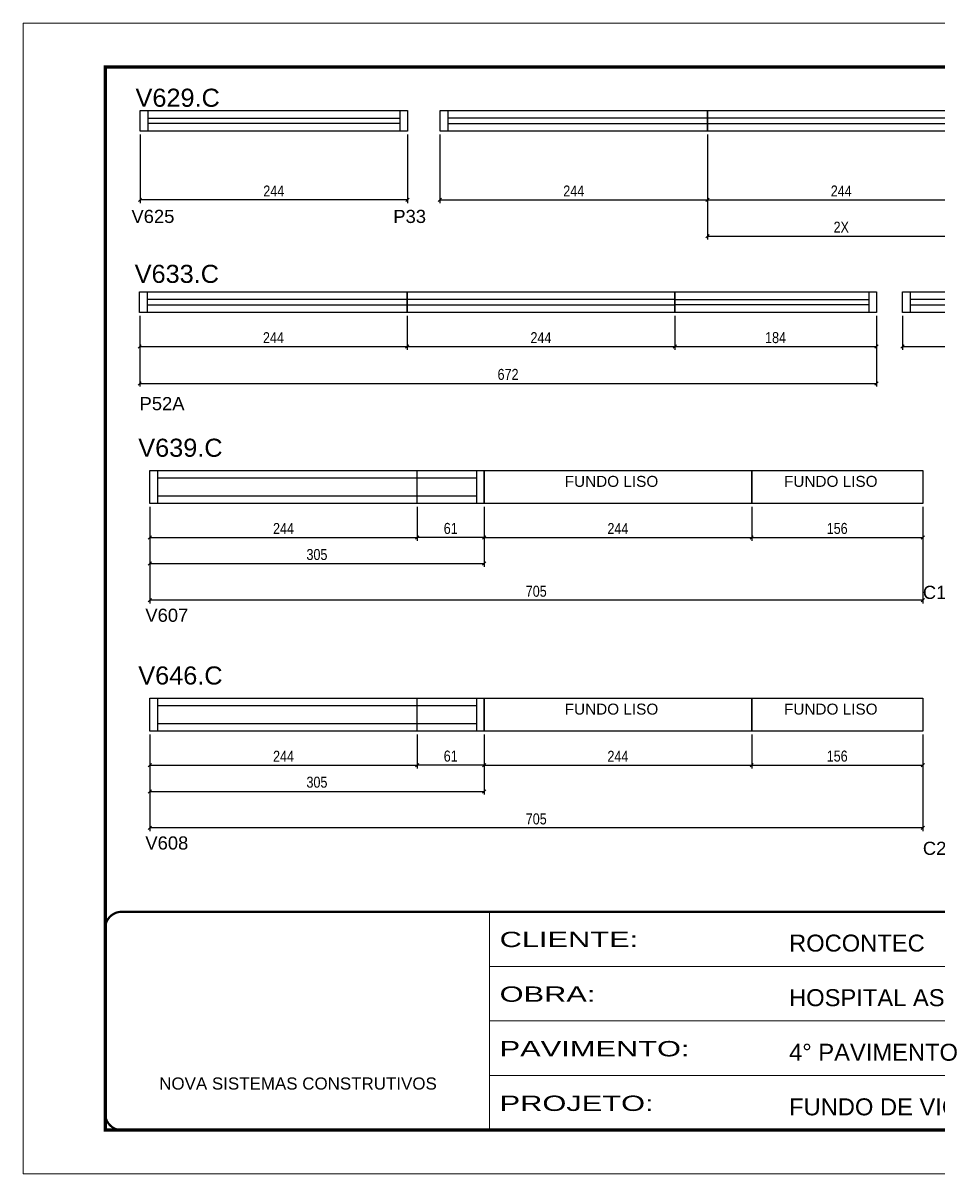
# Model space of a CAD drawing. Extents: x 3111 to 9365, y 861 to 5356.
# Drawn here: x 6295 to 7130, y 2009 to 3059 of the extents above; entities that cross this region are included whole.
import ezdxf

# ---------------------------------------------------------------- set-up
doc = ezdxf.new("R2010")
doc.units = 0
doc.linetypes.add('CONTINUO', pattern=[0])
doc.linetypes.add('DASHED', pattern=[0.75, 0.5, -0.25])
for name, color, linetype in [('5', 5, 'Continuous'), ('COTA', 241, 'Continuous'), ('NOMENCLATURA', 7, 'Continuous'), ('Painéis', 200, 'Continuous'), ('SARR_2.2x7', 40, 'Continuous')]:
    doc.layers.add(name, color=color, linetype=linetype)
doc.layers.add('Folhas', color=255, linetype='Continuous', lineweight=9)
doc.layers.add('SARRAFO DE PRESSAO', color=251, linetype='DASHED', lineweight=9)
doc.styles.add('ARIAL', font='arial.ttf')
doc.styles.add('COTA TECNICA-50', font='techl___.ttf', dxfattribs={"height": 10})
doc.styles.get("Standard").update_dxf_attribs({"font": 'arial.ttf'})
doc.styles.add('Tecnologia', font='')
doc.styles.get('Tecnologia').set_extended_font_data('Forgotten Futurist')
doc.dimstyles.new('COTA PAINEL-50', dxfattribs={"dimtxt": 10, "dimasz": 3, "dimexe": 3, "dimexo": 3, "dimgap": 3, "dimtad": 1, "dimdec": 1, "dimzin": 12, "dimdsep": 46, "dimtxsty": 'COTA TECNICA-50', "dimblk1": 'OBLIQUE', "dimblk2": 'OBLIQUE', "dimsah": 1, "dimcen": 0.9, "dimclrd": 4, "dimclre": 4, "dimclrt": 240, "dimadec": 1, "dimazin": 3, "dimtfac": 1, "dimtdec": 1, "dimtmove": 0, "dimatfit": 3, "dimfxl": 1, "dimtolj": 1, "dimtzin": 12, "dimarcsym": 0})

# ---------------------------------------------------------------- blocks, each defined once
blk = doc.blocks.new('9999999999')
at = {"color": 30, "linetype": 'CONTINUO'}
for p, q in [((98564.6, 34230.2), (98564.6, 34429.4)), ((98564.6, 34379.6), (99584, 34379.6)), ((98564.6, 34329.8), (99488, 34329.8)), ((98564.6, 34280), (99488, 34280))]:
    blk.add_line(p, q, dxfattribs=at)
at = {"color": 30, "linetype": 'CONTINUO', "const_width": 2}
blk.add_lwpolyline([(99584, 34230.2), (99584, 34414.4, 0.414214), (99569, 34429.4), (98229, 34429.4, 0.414214), (98214, 34414.4), (98214, 34245.2, 0.414214), (98229, 34230.2), (99584, 34230.2)], format="xyb", dxfattribs=at)
at = {"layer": 'Folhas'}
blk.add_lwpolyline([(98139, 34190.2), (99624, 34190.2), (99624, 35240.2), (98139, 35240.2)], close=True, dxfattribs=at)
at = {"layer": 'Folhas', "color": 30, "const_width": 3}
blk.add_lwpolyline([(98214, 34230.2), (99584, 34230.2), (99584, 35200.2), (98214, 35200.2)], close=True, dxfattribs=at)
at = {"color": 7, "linetype": 'Continuous', "ltscale": 5, "style": 'ARIAL'}
for s, height, p in [('ROCONTEC', 15.48, (98837.7, 34393.1)), ('HOSPITAL ASSUNÇÃO', 15.483, (98837.7, 34343.3)), ('4° PAVIMENTO', 15.483, (98837.7, 34293.5)), ('NOVA SISTEMAS CONSTRUTIVOS', 11.059, (98263.2, 34267.2)), ('FUNDO DE VIGA', 15.483, (98837.7, 34243.7))]:
    blk.add_text(s, height=height, dxfattribs=at).set_placement(p)
at = {"layer": 'Folhas', "color": 7, "style": 'Tecnologia', "width": 1.5}
for s, p in [('CLIENTE:', (98573.7, 34397.2)), ('OBRA:', (98573.7, 34347.3)), ('PAVIMENTO:', (98573.7, 34297.5)), ('PROJETO:', (98573.7, 34247.7))]:
    blk.add_text(s, height=14, dxfattribs=at).set_placement(p)
blk = doc.blocks.new('_Oblique')
at = {"color": 0, "linetype": 'ByBlock', "lineweight": -2}
blk.add_line((-0.5, -0.5), (0.5, 0.5), dxfattribs=at)
blk = doc.blocks.new('*D314')
at = {"layer": 'COTA', "color": 4, "linetype": 'ByBlock', "lineweight": -2, "transparency": 16777216}
for p, q in [((6401.2, 2957.6), (6401.2, 2895)), ((6645.2, 2957.6), (6645.2, 2895)), ((6645.2, 2898), (6401.2, 2898))]:
    blk.add_line(p, q, dxfattribs=at)
at = {"layer": 'Defpoints', "color": 0, "linetype": 'ByBlock', "transparency": 16777216}
for p in [(6401.2, 2960.6), (6645.2, 2960.6), (6401.2, 2898)]:
    blk.add_point(p, dxfattribs=at)
at = {"layer": 'COTA', "color": 4, "linetype": 'ByBlock', "lineweight": -2, "transparency": 16777216, "xscale": 3, "yscale": 3, "zscale": 3}
for p, rotation in [((6401.2, 2898), 180.0000000074936), ((6645.2, 2898), 7.493605735930942e-09)]:
    blk.add_blockref('_Oblique', p, dxfattribs=dict(at, rotation=rotation))
at = {"layer": 'COTA', "color": 240, "linetype": 'ByBlock', "transparency": 16777216, "insert": (6523.2, 2906.1), "char_height": 10, "attachment_point": 5, "rotation": 0, "style": 'COTA TECNICA-50'}
blk.add_mtext('\\A1;244', dxfattribs=at)
blk = doc.blocks.new('*D315')
at = {"layer": 'COTA', "color": 4, "linetype": 'ByBlock', "lineweight": -2, "transparency": 16777216}
for p, q in [((6674.8, 2957.6), (6674.8, 2895)), ((6918.8, 2957.6), (6918.8, 2895)), ((6674.8, 2898), (6918.8, 2898))]:
    blk.add_line(p, q, dxfattribs=at)
at = {"layer": 'Defpoints', "color": 0, "linetype": 'ByBlock', "transparency": 16777216}
for p in [(6674.8, 2960.6), (6918.8, 2960.6), (6918.8, 2898)]:
    blk.add_point(p, dxfattribs=at)
at = {"layer": 'COTA', "color": 4, "linetype": 'ByBlock', "lineweight": -2, "transparency": 16777216, "xscale": 3, "yscale": 3, "zscale": 3, "rotation": 180}
blk.add_blockref('_Oblique', (6674.8, 2898), dxfattribs=at)
at = {"layer": 'COTA', "color": 4, "linetype": 'ByBlock', "lineweight": -2, "transparency": 16777216, "xscale": 3, "yscale": 3, "zscale": 3}
blk.add_blockref('_Oblique', (6918.8, 2898), dxfattribs=at)
at = {"layer": 'COTA', "color": 240, "linetype": 'ByBlock', "transparency": 16777216, "insert": (6796.8, 2906.1), "char_height": 10, "attachment_point": 5, "style": 'COTA TECNICA-50'}
blk.add_mtext('\\A1;244', dxfattribs=at)
blk = doc.blocks.new('*D287')
at = {"layer": 'COTA', "color": 4, "linetype": 'ByBlock', "lineweight": -2, "transparency": 16777216}
for p, q in [((6918.8, 2957.6), (6918.8, 2895)), ((7162.8, 2957.6), (7162.8, 2895)), ((6918.8, 2898), (7162.8, 2898))]:
    blk.add_line(p, q, dxfattribs=at)
at = {"layer": 'Defpoints', "color": 0, "linetype": 'ByBlock', "transparency": 16777216}
for p in [(6918.8, 2960.6), (7162.8, 2960.6), (7162.8, 2898)]:
    blk.add_point(p, dxfattribs=at)
at = {"layer": 'COTA', "color": 4, "linetype": 'ByBlock', "lineweight": -2, "transparency": 16777216, "xscale": 3, "yscale": 3, "zscale": 3, "rotation": 180}
blk.add_blockref('_Oblique', (6918.8, 2898), dxfattribs=at)
at = {"layer": 'COTA', "color": 4, "linetype": 'ByBlock', "lineweight": -2, "transparency": 16777216, "xscale": 3, "yscale": 3, "zscale": 3}
blk.add_blockref('_Oblique', (7162.8, 2898), dxfattribs=at)
at = {"layer": 'COTA', "color": 240, "linetype": 'ByBlock', "transparency": 16777216, "insert": (7040.8, 2906.1), "char_height": 10, "attachment_point": 5, "style": 'COTA TECNICA-50'}
blk.add_mtext('\\A1;244', dxfattribs=at)
blk = doc.blocks.new('*D316')
at = {"layer": 'COTA', "color": 4, "linetype": 'ByBlock', "lineweight": -2, "transparency": 16777216}
for p, q in [((6888.9, 2792.2), (6888.9, 2761.2)), ((7072.9, 2792.2), (7072.9, 2761.2)), ((6888.9, 2764.2), (7072.9, 2764.2))]:
    blk.add_line(p, q, dxfattribs=at)
at = {"layer": 'Defpoints', "color": 0, "linetype": 'ByBlock', "transparency": 16777216}
for p in [(6888.9, 2795.2), (7072.9, 2795.2), (7072.9, 2764.2)]:
    blk.add_point(p, dxfattribs=at)
at = {"layer": 'COTA', "color": 4, "linetype": 'ByBlock', "lineweight": -2, "transparency": 16777216, "xscale": 3, "yscale": 3, "zscale": 3, "rotation": 180}
blk.add_blockref('_Oblique', (6888.9, 2764.2), dxfattribs=at)
at = {"layer": 'COTA', "color": 4, "linetype": 'ByBlock', "lineweight": -2, "transparency": 16777216, "xscale": 3, "yscale": 3, "zscale": 3}
blk.add_blockref('_Oblique', (7072.9, 2764.2), dxfattribs=at)
at = {"layer": 'COTA', "color": 240, "linetype": 'ByBlock', "transparency": 16777216, "insert": (6980.9, 2772.3), "char_height": 10, "attachment_point": 5, "style": 'COTA TECNICA-50'}
blk.add_mtext('\\A1;184', dxfattribs=at)
blk = doc.blocks.new('*D317')
at = {"layer": 'COTA', "color": 4, "linetype": 'ByBlock', "lineweight": -2, "transparency": 16777216}
for p, q in [((6400.9, 2792.2), (6400.9, 2761.2)), ((6644.9, 2792.2), (6644.9, 2761.2)), ((6400.9, 2764.2), (6644.9, 2764.2))]:
    blk.add_line(p, q, dxfattribs=at)
at = {"layer": 'Defpoints', "color": 0, "linetype": 'ByBlock', "transparency": 16777216}
for p in [(6400.9, 2795.2), (6644.9, 2795.2), (6644.9, 2764.2)]:
    blk.add_point(p, dxfattribs=at)
at = {"layer": 'COTA', "color": 4, "linetype": 'ByBlock', "lineweight": -2, "transparency": 16777216, "xscale": 3, "yscale": 3, "zscale": 3, "rotation": 180}
blk.add_blockref('_Oblique', (6400.9, 2764.2), dxfattribs=at)
at = {"layer": 'COTA', "color": 4, "linetype": 'ByBlock', "lineweight": -2, "transparency": 16777216, "xscale": 3, "yscale": 3, "zscale": 3}
blk.add_blockref('_Oblique', (6644.9, 2764.2), dxfattribs=at)
at = {"layer": 'COTA', "color": 240, "linetype": 'ByBlock', "transparency": 16777216, "insert": (6522.9, 2772.3), "char_height": 10, "attachment_point": 5, "style": 'COTA TECNICA-50'}
blk.add_mtext('\\A1;244', dxfattribs=at)
blk = doc.blocks.new('*D288')
at = {"layer": 'COTA', "color": 4, "linetype": 'ByBlock', "lineweight": -2, "transparency": 16777216}
for p, q in [((6644.9, 2792.2), (6644.9, 2761.2)), ((6888.9, 2792.2), (6888.9, 2761.2)), ((6644.9, 2764.2), (6888.9, 2764.2))]:
    blk.add_line(p, q, dxfattribs=at)
at = {"layer": 'Defpoints', "color": 0, "linetype": 'ByBlock', "transparency": 16777216}
for p in [(6644.9, 2795.2), (6888.9, 2795.2), (6888.9, 2764.2)]:
    blk.add_point(p, dxfattribs=at)
at = {"layer": 'COTA', "color": 4, "linetype": 'ByBlock', "lineweight": -2, "transparency": 16777216, "xscale": 3, "yscale": 3, "zscale": 3, "rotation": 180}
blk.add_blockref('_Oblique', (6644.9, 2764.2), dxfattribs=at)
at = {"layer": 'COTA', "color": 4, "linetype": 'ByBlock', "lineweight": -2, "transparency": 16777216, "xscale": 3, "yscale": 3, "zscale": 3}
blk.add_blockref('_Oblique', (6888.9, 2764.2), dxfattribs=at)
at = {"layer": 'COTA', "color": 240, "linetype": 'ByBlock', "transparency": 16777216, "insert": (6766.9, 2772.3), "char_height": 10, "attachment_point": 5, "style": 'COTA TECNICA-50'}
blk.add_mtext('\\A1;244', dxfattribs=at)
blk = doc.blocks.new('*D327')
at = {"layer": 'COTA', "color": 4, "linetype": 'ByBlock', "lineweight": -2, "transparency": 16777216}
for p, q in [((6959.1, 2618.1), (6959.1, 2587.1)), ((7115.1, 2618.1), (7115.1, 2587.1)), ((6959.1, 2590.1), (7115.1, 2590.1))]:
    blk.add_line(p, q, dxfattribs=at)
at = {"layer": 'Defpoints', "color": 0, "linetype": 'ByBlock', "transparency": 16777216}
for p in [(6959.1, 2621.1), (7115.1, 2621.1), (7115.1, 2590.1)]:
    blk.add_point(p, dxfattribs=at)
at = {"layer": 'COTA', "color": 4, "linetype": 'ByBlock', "lineweight": -2, "transparency": 16777216, "xscale": 3, "yscale": 3, "zscale": 3, "rotation": 180}
blk.add_blockref('_Oblique', (6959.1, 2590.1), dxfattribs=at)
at = {"layer": 'COTA', "color": 4, "linetype": 'ByBlock', "lineweight": -2, "transparency": 16777216, "xscale": 3, "yscale": 3, "zscale": 3}
blk.add_blockref('_Oblique', (7115.1, 2590.1), dxfattribs=at)
at = {"layer": 'COTA', "color": 240, "linetype": 'ByBlock', "transparency": 16777216, "insert": (7037.1, 2598.2), "char_height": 10, "attachment_point": 5, "style": 'COTA TECNICA-50'}
blk.add_mtext('\\A1;156', dxfattribs=at)
blk = doc.blocks.new('*D328')
at = {"layer": 'COTA', "color": 4, "linetype": 'ByBlock', "lineweight": -2, "transparency": 16777216}
for p, q in [((6410.1, 2618.1), (6410.1, 2587.1)), ((6654.1, 2618.1), (6654.1, 2587.1)), ((6410.1, 2590.1), (6654.1, 2590.1))]:
    blk.add_line(p, q, dxfattribs=at)
at = {"layer": 'Defpoints', "color": 0, "linetype": 'ByBlock', "transparency": 16777216}
for p in [(6410.1, 2621.1), (6654.1, 2621.1), (6654.1, 2590.1)]:
    blk.add_point(p, dxfattribs=at)
at = {"layer": 'COTA', "color": 4, "linetype": 'ByBlock', "lineweight": -2, "transparency": 16777216, "xscale": 3, "yscale": 3, "zscale": 3, "rotation": 180}
blk.add_blockref('_Oblique', (6410.1, 2590.1), dxfattribs=at)
at = {"layer": 'COTA', "color": 4, "linetype": 'ByBlock', "lineweight": -2, "transparency": 16777216, "xscale": 3, "yscale": 3, "zscale": 3}
blk.add_blockref('_Oblique', (6654.1, 2590.1), dxfattribs=at)
at = {"layer": 'COTA', "color": 240, "linetype": 'ByBlock', "transparency": 16777216, "insert": (6532.1, 2598.2), "char_height": 10, "attachment_point": 5, "style": 'COTA TECNICA-50'}
blk.add_mtext('\\A1;244', dxfattribs=at)
blk = doc.blocks.new('*D301')
at = {"layer": 'COTA', "color": 4, "linetype": 'ByBlock', "lineweight": -2, "transparency": 16777216}
for p, q in [((6715.1, 2618.1), (6715.1, 2587.1)), ((6959.1, 2618.1), (6959.1, 2587.1)), ((6715.1, 2590.1), (6959.1, 2590.1))]:
    blk.add_line(p, q, dxfattribs=at)
at = {"layer": 'Defpoints', "color": 0, "linetype": 'ByBlock', "transparency": 16777216}
for p in [(6715.1, 2621.1), (6959.1, 2621.1), (6959.1, 2590.1)]:
    blk.add_point(p, dxfattribs=at)
at = {"layer": 'COTA', "color": 4, "linetype": 'ByBlock', "lineweight": -2, "transparency": 16777216, "xscale": 3, "yscale": 3, "zscale": 3, "rotation": 180}
blk.add_blockref('_Oblique', (6715.1, 2590.1), dxfattribs=at)
at = {"layer": 'COTA', "color": 4, "linetype": 'ByBlock', "lineweight": -2, "transparency": 16777216, "xscale": 3, "yscale": 3, "zscale": 3}
blk.add_blockref('_Oblique', (6959.1, 2590.1), dxfattribs=at)
at = {"layer": 'COTA', "color": 240, "linetype": 'ByBlock', "transparency": 16777216, "insert": (6837.1, 2598.2), "char_height": 10, "attachment_point": 5, "style": 'COTA TECNICA-50'}
blk.add_mtext('\\A1;244', dxfattribs=at)
blk = doc.blocks.new('*D302')
at = {"layer": 'COTA', "color": 4, "linetype": 'ByBlock', "lineweight": -2, "transparency": 16777216}
for p, q in [((6410.1, 2618.1), (6410.1, 2529.8)), ((7115.1, 2618.1), (7115.1, 2529.8)), ((7115.1, 2532.8), (6410.1, 2532.8))]:
    blk.add_line(p, q, dxfattribs=at)
at = {"layer": 'Defpoints', "color": 0, "linetype": 'ByBlock', "transparency": 16777216}
for p in [(6410.1, 2621.1), (7115.1, 2621.1), (6410.1, 2532.8)]:
    blk.add_point(p, dxfattribs=at)
at = {"layer": 'COTA', "color": 4, "linetype": 'ByBlock', "lineweight": -2, "transparency": 16777216, "xscale": 3, "yscale": 3, "zscale": 3, "rotation": 180}
blk.add_blockref('_Oblique', (6410.1, 2532.8), dxfattribs=at)
at = {"layer": 'COTA', "color": 4, "linetype": 'ByBlock', "lineweight": -2, "transparency": 16777216, "xscale": 3, "yscale": 3, "zscale": 3}
blk.add_blockref('_Oblique', (7115.1, 2532.8), dxfattribs=at)
at = {"layer": 'COTA', "color": 240, "linetype": 'ByBlock', "transparency": 16777216, "insert": (6762.6, 2540.9), "char_height": 10, "attachment_point": 5, "style": 'COTA TECNICA-50'}
blk.add_mtext('\\A1;705', dxfattribs=at)
blk = doc.blocks.new('*D313')
at = {"layer": 'COTA', "color": 4, "linetype": 'ByBlock', "lineweight": -2, "transparency": 16777216}
for p, q in [((6400.9, 2792.2), (6400.9, 2727.6)), ((7072.9, 2792.2), (7072.9, 2727.6)), ((6400.9, 2730.6), (7072.9, 2730.6))]:
    blk.add_line(p, q, dxfattribs=at)
at = {"layer": 'Defpoints', "color": 0, "linetype": 'ByBlock', "transparency": 16777216}
for p in [(6400.9, 2795.2), (7072.9, 2795.2), (7072.9, 2730.6)]:
    blk.add_point(p, dxfattribs=at)
at = {"layer": 'COTA', "color": 4, "linetype": 'ByBlock', "lineweight": -2, "transparency": 16777216, "xscale": 3, "yscale": 3, "zscale": 3, "rotation": 180}
blk.add_blockref('_Oblique', (6400.9, 2730.6), dxfattribs=at)
at = {"layer": 'COTA', "color": 4, "linetype": 'ByBlock', "lineweight": -2, "transparency": 16777216, "xscale": 3, "yscale": 3, "zscale": 3}
blk.add_blockref('_Oblique', (7072.9, 2730.6), dxfattribs=at)
at = {"layer": 'COTA', "color": 240, "linetype": 'ByBlock', "transparency": 16777216, "insert": (6736.9, 2738.7), "char_height": 10, "attachment_point": 5, "style": 'COTA TECNICA-50'}
blk.add_mtext('\\A1;672', dxfattribs=at)
blk = doc.blocks.new('*D336')
at = {"layer": 'COTA', "color": 4, "linetype": 'ByBlock', "lineweight": -2, "transparency": 16777216}
for p, q in [((7096.8, 2792.2), (7096.8, 2761.2)), ((7321.8, 2792.2), (7321.8, 2761.2)), ((7096.8, 2764.2), (7321.8, 2764.2))]:
    blk.add_line(p, q, dxfattribs=at)
at = {"layer": 'Defpoints', "color": 0, "linetype": 'ByBlock', "transparency": 16777216}
for p in [(7096.8, 2795.2), (7321.8, 2795.2), (7321.8, 2764.2)]:
    blk.add_point(p, dxfattribs=at)
at = {"layer": 'COTA', "color": 4, "linetype": 'ByBlock', "lineweight": -2, "transparency": 16777216, "xscale": 3, "yscale": 3, "zscale": 3, "rotation": 180}
blk.add_blockref('_Oblique', (7096.8, 2764.2), dxfattribs=at)
at = {"layer": 'COTA', "color": 4, "linetype": 'ByBlock', "lineweight": -2, "transparency": 16777216, "xscale": 3, "yscale": 3, "zscale": 3}
blk.add_blockref('_Oblique', (7321.8, 2764.2), dxfattribs=at)
at = {"layer": 'COTA', "color": 240, "linetype": 'ByBlock', "transparency": 16777216, "insert": (7209.3, 2772.3), "char_height": 10, "attachment_point": 5, "style": 'COTA TECNICA-50'}
blk.add_mtext('\\A1;225', dxfattribs=at)
blk = doc.blocks.new('*D319')
at = {"layer": 'COTA', "color": 4, "linetype": 'ByBlock', "lineweight": -2, "transparency": 16777216}
for p, q in [((6918.8, 2957.6), (6918.8, 2862)), ((7162.8, 2957.6), (7162.8, 2862)), ((6918.8, 2865), (7162.8, 2865))]:
    blk.add_line(p, q, dxfattribs=at)
at = {"layer": 'Defpoints', "color": 0, "linetype": 'ByBlock', "transparency": 16777216}
for p in [(6918.8, 2960.6), (7162.8, 2960.6), (7162.8, 2865)]:
    blk.add_point(p, dxfattribs=at)
at = {"layer": 'COTA', "color": 4, "linetype": 'ByBlock', "lineweight": -2, "transparency": 16777216, "xscale": 3, "yscale": 3, "zscale": 3, "rotation": 180}
blk.add_blockref('_Oblique', (6918.8, 2865), dxfattribs=at)
at = {"layer": 'COTA', "color": 4, "linetype": 'ByBlock', "lineweight": -2, "transparency": 16777216, "xscale": 3, "yscale": 3, "zscale": 3}
blk.add_blockref('_Oblique', (7162.8, 2865), dxfattribs=at)
at = {"layer": 'COTA', "color": 240, "linetype": 'ByBlock', "transparency": 16777216, "insert": (7040.8, 2873.1), "char_height": 10, "attachment_point": 5, "style": 'COTA TECNICA-50'}
blk.add_mtext('\\A1;2X', dxfattribs=at)
blk = doc.blocks.new('*D289')
at = {"layer": 'Defpoints', "color": 0, "linetype": 'ByBlock', "transparency": 16777216}
for p in [(6410.1, 2621.1), (6715.1, 2621.1), (6715.1, 2566.2)]:
    blk.add_point(p, dxfattribs=at)
at = {"layer": 'Painéis', "color": 4, "linetype": 'ByBlock', "lineweight": -2, "transparency": 16777216}
for p, q in [((6410.1, 2618.1), (6410.1, 2563.2)), ((6715.1, 2618.1), (6715.1, 2563.2)), ((6410.1, 2566.2), (6715.1, 2566.2))]:
    blk.add_line(p, q, dxfattribs=at)
at = {"layer": 'Painéis', "color": 4, "linetype": 'ByBlock', "lineweight": -2, "transparency": 16777216, "xscale": 3, "yscale": 3, "zscale": 3, "rotation": 180}
blk.add_blockref('_Oblique', (6410.1, 2566.2), dxfattribs=at)
at = {"layer": 'Painéis', "color": 4, "linetype": 'ByBlock', "lineweight": -2, "transparency": 16777216, "xscale": 3, "yscale": 3, "zscale": 3}
blk.add_blockref('_Oblique', (6715.1, 2566.2), dxfattribs=at)
at = {"layer": 'Painéis', "color": 240, "linetype": 'ByBlock', "transparency": 16777216, "insert": (6562.6, 2574.4), "char_height": 10, "attachment_point": 5, "style": 'COTA TECNICA-50'}
blk.add_mtext('\\A1;305', dxfattribs=at)
blk = doc.blocks.new('*D320')
at = {"layer": 'Defpoints', "color": 0, "linetype": 'ByBlock', "transparency": 16777216}
for p in [(6654.1, 2621.1), (6715.1, 2621.1), (6654.1, 2590.1)]:
    blk.add_point(p, dxfattribs=at)
at = {"layer": 'Painéis', "color": 4, "linetype": 'ByBlock', "lineweight": -2, "transparency": 16777216}
for p, q in [((6654.1, 2618.1), (6654.1, 2587.1)), ((6715.1, 2618.1), (6715.1, 2587.1)), ((6715.1, 2590.1), (6654.1, 2590.1))]:
    blk.add_line(p, q, dxfattribs=at)
at = {"layer": 'Painéis', "color": 4, "linetype": 'ByBlock', "lineweight": -2, "transparency": 16777216, "xscale": 3, "yscale": 3, "zscale": 3, "rotation": 180}
blk.add_blockref('_Oblique', (6654.1, 2590.1), dxfattribs=at)
at = {"layer": 'Painéis', "color": 4, "linetype": 'ByBlock', "lineweight": -2, "transparency": 16777216, "xscale": 3, "yscale": 3, "zscale": 3}
blk.add_blockref('_Oblique', (6715.1, 2590.1), dxfattribs=at)
at = {"layer": 'Painéis', "color": 240, "linetype": 'ByBlock', "transparency": 16777216, "insert": (6684.6, 2598.2), "char_height": 10, "attachment_point": 5, "style": 'COTA TECNICA-50'}
blk.add_mtext('\\A1;61', dxfattribs=at)
blk = doc.blocks.new('*D321')
at = {"layer": 'COTA', "color": 4, "linetype": 'ByBlock', "lineweight": -2, "transparency": 16777216}
for p, q in [((6959.1, 2410.4), (6959.1, 2379.4)), ((7115.1, 2410.4), (7115.1, 2379.4)), ((6959.1, 2382.4), (7115.1, 2382.4))]:
    blk.add_line(p, q, dxfattribs=at)
at = {"layer": 'Defpoints', "color": 0, "linetype": 'ByBlock', "transparency": 16777216}
for p in [(6959.1, 2413.4), (7115.1, 2413.4), (7115.1, 2382.4)]:
    blk.add_point(p, dxfattribs=at)
at = {"layer": 'COTA', "color": 4, "linetype": 'ByBlock', "lineweight": -2, "transparency": 16777216, "xscale": 3, "yscale": 3, "zscale": 3, "rotation": 180}
blk.add_blockref('_Oblique', (6959.1, 2382.4), dxfattribs=at)
at = {"layer": 'COTA', "color": 4, "linetype": 'ByBlock', "lineweight": -2, "transparency": 16777216, "xscale": 3, "yscale": 3, "zscale": 3}
blk.add_blockref('_Oblique', (7115.1, 2382.4), dxfattribs=at)
at = {"layer": 'COTA', "color": 240, "linetype": 'ByBlock', "transparency": 16777216, "insert": (7037.1, 2390.5), "char_height": 10, "attachment_point": 5, "style": 'COTA TECNICA-50'}
blk.add_mtext('\\A1;156', dxfattribs=at)
blk = doc.blocks.new('*D322')
at = {"layer": 'COTA', "color": 4, "linetype": 'ByBlock', "lineweight": -2, "transparency": 16777216}
for p, q in [((6410.1, 2410.4), (6410.1, 2379.4)), ((6654.1, 2410.4), (6654.1, 2379.4)), ((6410.1, 2382.4), (6654.1, 2382.4))]:
    blk.add_line(p, q, dxfattribs=at)
at = {"layer": 'Defpoints', "color": 0, "linetype": 'ByBlock', "transparency": 16777216}
for p in [(6410.1, 2413.4), (6654.1, 2413.4), (6654.1, 2382.4)]:
    blk.add_point(p, dxfattribs=at)
at = {"layer": 'COTA', "color": 4, "linetype": 'ByBlock', "lineweight": -2, "transparency": 16777216, "xscale": 3, "yscale": 3, "zscale": 3, "rotation": 180}
blk.add_blockref('_Oblique', (6410.1, 2382.4), dxfattribs=at)
at = {"layer": 'COTA', "color": 4, "linetype": 'ByBlock', "lineweight": -2, "transparency": 16777216, "xscale": 3, "yscale": 3, "zscale": 3}
blk.add_blockref('_Oblique', (6654.1, 2382.4), dxfattribs=at)
at = {"layer": 'COTA', "color": 240, "linetype": 'ByBlock', "transparency": 16777216, "insert": (6532.1, 2390.4), "char_height": 10, "attachment_point": 5, "style": 'COTA TECNICA-50'}
blk.add_mtext('\\A1;244', dxfattribs=at)
blk = doc.blocks.new('*D290')
at = {"layer": 'COTA', "color": 4, "linetype": 'ByBlock', "lineweight": -2, "transparency": 16777216}
for p, q in [((6715.1, 2410.4), (6715.1, 2379.4)), ((6959.1, 2410.4), (6959.1, 2379.4)), ((6715.1, 2382.4), (6959.1, 2382.4))]:
    blk.add_line(p, q, dxfattribs=at)
at = {"layer": 'Defpoints', "color": 0, "linetype": 'ByBlock', "transparency": 16777216}
for p in [(6715.1, 2413.4), (6959.1, 2413.4), (6959.1, 2382.4)]:
    blk.add_point(p, dxfattribs=at)
at = {"layer": 'COTA', "color": 4, "linetype": 'ByBlock', "lineweight": -2, "transparency": 16777216, "xscale": 3, "yscale": 3, "zscale": 3, "rotation": 180}
blk.add_blockref('_Oblique', (6715.1, 2382.4), dxfattribs=at)
at = {"layer": 'COTA', "color": 4, "linetype": 'ByBlock', "lineweight": -2, "transparency": 16777216, "xscale": 3, "yscale": 3, "zscale": 3}
blk.add_blockref('_Oblique', (6959.1, 2382.4), dxfattribs=at)
at = {"layer": 'COTA', "color": 240, "linetype": 'ByBlock', "transparency": 16777216, "insert": (6837.1, 2390.4), "char_height": 10, "attachment_point": 5, "style": 'COTA TECNICA-50'}
blk.add_mtext('\\A1;244', dxfattribs=at)
blk = doc.blocks.new('*D291')
at = {"layer": 'COTA', "color": 4, "linetype": 'ByBlock', "lineweight": -2, "transparency": 16777216}
for p, q in [((6410.1, 2410.4), (6410.1, 2322.1)), ((7115.1, 2410.4), (7115.1, 2322.1)), ((7115.1, 2325.1), (6410.1, 2325.1))]:
    blk.add_line(p, q, dxfattribs=at)
at = {"layer": 'Defpoints', "color": 0, "linetype": 'ByBlock', "transparency": 16777216}
for p in [(6410.1, 2413.4), (7115.1, 2413.4), (6410.1, 2325.1)]:
    blk.add_point(p, dxfattribs=at)
at = {"layer": 'COTA', "color": 4, "linetype": 'ByBlock', "lineweight": -2, "transparency": 16777216, "xscale": 3, "yscale": 3, "zscale": 3, "rotation": 180}
blk.add_blockref('_Oblique', (6410.1, 2325.1), dxfattribs=at)
at = {"layer": 'COTA', "color": 4, "linetype": 'ByBlock', "lineweight": -2, "transparency": 16777216, "xscale": 3, "yscale": 3, "zscale": 3}
blk.add_blockref('_Oblique', (7115.1, 2325.1), dxfattribs=at)
at = {"layer": 'COTA', "color": 240, "linetype": 'ByBlock', "transparency": 16777216, "insert": (6762.6, 2333.2), "char_height": 10, "attachment_point": 5, "style": 'COTA TECNICA-50'}
blk.add_mtext('\\A1;705', dxfattribs=at)
blk = doc.blocks.new('*D294')
at = {"layer": 'Defpoints', "color": 0, "linetype": 'ByBlock', "transparency": 16777216}
for p in [(6410.1, 2413.4), (6715.1, 2413.4), (6715.1, 2358.4)]:
    blk.add_point(p, dxfattribs=at)
at = {"layer": 'Painéis', "color": 4, "linetype": 'ByBlock', "lineweight": -2, "transparency": 16777216}
for p, q in [((6410.1, 2410.4), (6410.1, 2355.4)), ((6715.1, 2410.4), (6715.1, 2355.4)), ((6410.1, 2358.4), (6715.1, 2358.4))]:
    blk.add_line(p, q, dxfattribs=at)
at = {"layer": 'Painéis', "color": 4, "linetype": 'ByBlock', "lineweight": -2, "transparency": 16777216, "xscale": 3, "yscale": 3, "zscale": 3, "rotation": 180}
blk.add_blockref('_Oblique', (6410.1, 2358.4), dxfattribs=at)
at = {"layer": 'Painéis', "color": 4, "linetype": 'ByBlock', "lineweight": -2, "transparency": 16777216, "xscale": 3, "yscale": 3, "zscale": 3}
blk.add_blockref('_Oblique', (6715.1, 2358.4), dxfattribs=at)
at = {"layer": 'Painéis', "color": 240, "linetype": 'ByBlock', "transparency": 16777216, "insert": (6562.6, 2366.7), "char_height": 10, "attachment_point": 5, "style": 'COTA TECNICA-50'}
blk.add_mtext('\\A1;305', dxfattribs=at)
blk = doc.blocks.new('*D323')
at = {"layer": 'Defpoints', "color": 0, "linetype": 'ByBlock', "transparency": 16777216}
for p in [(6654.1, 2413.4), (6715.1, 2413.4), (6654.1, 2382.4)]:
    blk.add_point(p, dxfattribs=at)
at = {"layer": 'Painéis', "color": 4, "linetype": 'ByBlock', "lineweight": -2, "transparency": 16777216}
for p, q in [((6654.1, 2410.4), (6654.1, 2379.4)), ((6715.1, 2410.4), (6715.1, 2379.4)), ((6715.1, 2382.4), (6654.1, 2382.4))]:
    blk.add_line(p, q, dxfattribs=at)
at = {"layer": 'Painéis', "color": 4, "linetype": 'ByBlock', "lineweight": -2, "transparency": 16777216, "xscale": 3, "yscale": 3, "zscale": 3, "rotation": 180}
blk.add_blockref('_Oblique', (6654.1, 2382.4), dxfattribs=at)
at = {"layer": 'Painéis', "color": 4, "linetype": 'ByBlock', "lineweight": -2, "transparency": 16777216, "xscale": 3, "yscale": 3, "zscale": 3}
blk.add_blockref('_Oblique', (6715.1, 2382.4), dxfattribs=at)
at = {"layer": 'Painéis', "color": 240, "linetype": 'ByBlock', "transparency": 16777216, "insert": (6684.6, 2390.5), "char_height": 10, "attachment_point": 5, "style": 'COTA TECNICA-50'}
blk.add_mtext('\\A1;61', dxfattribs=at)

msp = doc.modelspace()

# ---------------------------------------------------------------- linework, layer by layer
at = {"layer": 'Painéis', "linetype": 'ByBlock'}
for p, q in [((6654.1, 2621.12), (6654.1, 2651.12)), ((6654.1, 2413.36), (6654.1, 2443.36))]:
    msp.add_line(p, q, dxfattribs=at)
at = {"layer": 'Painéis', "linetype": 'Continuous'}
for points in [[(6401.23, 2979.55), (6645.23, 2979.55), (6645.23, 2960.55), (6401.23, 2960.55)], [(6674.84, 2979.55), (6918.84, 2979.55), (6918.84, 2960.55), (6674.84, 2960.55)], [(6918.84, 2979.55), (7162.84, 2979.55), (7162.84, 2960.55), (6918.84, 2960.55)], [(6400.87, 2814.19), (6644.87, 2814.19), (6644.87, 2795.19), (6400.87, 2795.19)], [(6644.87, 2814.19), (6888.87, 2814.19), (6888.87, 2795.19), (6644.87, 2795.19)], [(7096.81, 2814.19), (7321.81, 2814.19), (7321.81, 2795.19), (7096.81, 2795.19)], [(6410.1, 2651.12), (6715.1, 2651.12), (6715.1, 2621.12), (6410.1, 2621.12)], [(6715.1, 2651.12), (6959.1, 2651.12), (6959.1, 2621.12), (6715.1, 2621.12)], [(6410.1, 2443.36), (6715.1, 2443.36), (6715.1, 2413.36), (6410.1, 2413.36)], [(6715.1, 2443.36), (6959.1, 2443.36), (6959.1, 2413.36), (6715.1, 2413.36)]]:
    msp.add_lwpolyline(points, close=True, dxfattribs=at)
at = {"layer": 'Painéis', "linetype": 'ByBlock'}
for points in [[(6888.87, 2814.19), (7072.91, 2814.19), (7072.91, 2795.19), (6888.87, 2795.19)], [(6959.1, 2651.12), (7115.14, 2651.12), (7115.14, 2621.12), (6959.1, 2621.12)], [(6959.1, 2443.36), (7115.14, 2443.36), (7115.14, 2413.36), (6959.1, 2413.36)]]:
    msp.add_lwpolyline(points, close=True, dxfattribs=at)
at = {"layer": 'SARR_2.2x7', "linetype": 'Continuous'}
for p, q in [((6408.23, 2979.55), (6408.23, 2960.55)), ((6408.23, 2972.55), (6638.23, 2972.55)), ((6638.23, 2979.55), (6638.23, 2960.55)), ((6681.84, 2979.55), (6681.84, 2960.55)), ((6918.84, 2972.55), (6681.84, 2972.55)), ((7162.84, 2972.55), (6918.84, 2972.55)), ((6638.23, 2967.55), (6408.23, 2967.55)), ((6681.84, 2967.55), (6918.84, 2967.55)), ((6918.84, 2967.55), (7162.84, 2967.55)), ((6407.87, 2814.19), (6407.87, 2795.19)), ((7065.93, 2814.19), (7065.93, 2795.19)), ((7103.81, 2814.19), (7103.81, 2795.19)), ((6644.87, 2807.19), (6407.87, 2807.19)), ((6888.87, 2807.19), (6644.87, 2807.19)), ((6888.88, 2807.19), (7065.93, 2807.19)), ((7314.81, 2807.19), (7103.81, 2807.19)), ((6407.87, 2802.19), (6644.87, 2802.19)), ((6644.87, 2802.19), (6888.87, 2802.19)), ((7065.93, 2802.19), (6888.87, 2802.19)), ((7103.81, 2802.19), (7314.81, 2802.19)), ((6417.1, 2651.12), (6417.1, 2621.12)), ((6708.13, 2651.12), (6708.13, 2621.12)), ((6708.13, 2644.12), (6417.1, 2644.12)), ((6417.1, 2628.12), (6708.13, 2628.12)), ((6417.1, 2443.36), (6417.1, 2413.36)), ((6708.13, 2436.36), (6417.1, 2436.36)), ((6708.13, 2443.36), (6708.13, 2413.36)), ((6417.1, 2420.36), (6708.13, 2420.36))]:
    msp.add_line(p, q, dxfattribs=at)

# ---------------------------------------------------------------- block references
at = {"layer": 'SARRAFO DE PRESSAO', "color": 6, "linetype": 'ByBlock'}
msp.add_blockref('9999999999', (-91844.48, -32180.86), dxfattribs=at)

# ---------------------------------------------------------------- texts
at = {"color": 0, "linetype": 'Continuous', "ltscale": 5, "style": 'ARIAL'}
for p in [(6788.55, 2636.19), (6988.57, 2636.19), (6788.55, 2428.43), (6988.57, 2428.43)]:
    msp.add_text('FUNDO LISO', height=10, dxfattribs=at).set_placement(p)
at = {"layer": '5', "linetype": 'Continuous'}
for s, p in [('V625', (6393.41, 2876.91)), ('P33', (6632.25, 2876.91)), ('P52A', (6400.81, 2706.13)), ('C18A', (7115.25, 2533.94)), ('V607', (6406.07, 2513.08)), ('V608', (6406.07, 2305.32)), ('C20A', (7115.25, 2300.46))]:
    msp.add_text(s, height=12, rotation=359.99996, dxfattribs=at).set_placement(p)
at = {"layer": 'NOMENCLATURA', "linetype": 'Continuous'}
for s, p in [('V629.C', (6397.13, 2982.93)), ('V633.C', (6396.37, 2822.26)), ('V639.C', (6399.64, 2663.64)), ('V646.C', (6399.64, 2455.88))]:
    msp.add_text(s, height=16.5, dxfattribs=at).set_placement(p)

# ---------------------------------------------------------------- dimensions: what is measured, and where the dimension line sits
at = {"layer": 'COTA', "linetype": 'ByBlock'}
for p1, p2, distance, picture, middle in [((6645.23, 2960.55), (6401.23, 2960.55), 62.56, '*D314', (6523.23, 2906.06)), ((6674.84, 2960.55), (6918.84, 2960.55), -62.56, '*D315', (6796.84, 2906.06)), ((6918.84, 2960.55), (7162.84, 2960.55), -62.56, '*D287', (7040.84, 2906.06)), ((6400.87, 2795.19), (6644.87, 2795.19), -30.99, '*D317', (6522.87, 2772.27)), ((6644.87, 2795.19), (6888.87, 2795.19), -30.99, '*D288', (6766.87, 2772.27)), ((7096.81, 2795.19), (7321.81, 2795.19), -30.99, '*D336', (7209.31, 2772.31)), ((6410.1, 2621.12), (6654.1, 2621.12), -30.99, '*D328', (6532.1, 2598.2)), ((6715.1, 2621.12), (6959.1, 2621.12), -30.99, '*D301', (6837.1, 2598.2)), ((6410.1, 2413.36), (6654.1, 2413.36), -30.99, '*D322', (6532.1, 2390.45)), ((6715.1, 2413.36), (6959.1, 2413.36), -30.99, '*D290', (6837.1, 2390.45))]:
    dim = msp.add_aligned_dim(p1=p1, p2=p2, distance=distance, dimstyle='COTA PAINEL-50', override={"dimarcsym": 1}, dxfattribs=at)
    dim.commit()
    dim.dimension.update_dxf_attribs({"geometry": picture, "text_midpoint": middle})
dim = msp.add_linear_dim(base=(7162.84, 2865.02), p1=(6918.84, 2960.55), p2=(7162.84, 2960.55), text='2X', dimstyle='COTA PAINEL-50', override={"dimarcsym": 1}, dxfattribs=at)
dim.commit()
dim.dimension.update_dxf_attribs({"geometry": '*D319', "text_midpoint": (7040.84, 2873.08)})
for base, p1, p2, picture, middle in [((7072.91, 2730.58), (6400.87, 2795.19), (7072.91, 2795.19), '*D313', (6736.89, 2738.68)), ((7072.91, 2764.2), (6888.87, 2795.19), (7072.91, 2795.19), '*D316', (6980.89, 2772.3)), ((6410.1, 2532.84), (7115.14, 2621.12), (6410.1, 2621.12), '*D302', (6762.62, 2540.95)), ((7115.14, 2590.13), (6959.1, 2621.12), (7115.14, 2621.12), '*D327', (7037.12, 2598.24)), ((6410.1, 2325.08), (7115.14, 2413.36), (6410.1, 2413.36), '*D291', (6762.62, 2333.19)), ((7115.14, 2382.37), (6959.1, 2413.36), (7115.14, 2413.36), '*D321', (7037.12, 2390.48))]:
    dim = msp.add_linear_dim(base=base, p1=p1, p2=p2, dimstyle='COTA PAINEL-50', override={"dimarcsym": 1}, dxfattribs=at)
    dim.commit()
    dim.dimension.update_dxf_attribs({"geometry": picture, "text_midpoint": middle})
at = {"layer": 'Painéis', "linetype": 'ByBlock'}
for p1, p2, distance, picture, middle in [((6410.1, 2621.12), (6715.1, 2621.12), -54.92, '*D289', (6562.6, 2574.42)), ((6715.1, 2621.12), (6654.1, 2621.12), 30.99, '*D320', (6684.6, 2598.23)), ((6410.1, 2413.36), (6715.1, 2413.36), -54.92, '*D294', (6562.6, 2366.67)), ((6715.1, 2413.36), (6654.1, 2413.36), 30.99, '*D323', (6684.6, 2390.48))]:
    dim = msp.add_aligned_dim(p1=p1, p2=p2, distance=distance, dimstyle='COTA PAINEL-50', override={"dimarcsym": 1}, dxfattribs=at)
    dim.commit()
    dim.dimension.update_dxf_attribs({"geometry": picture, "text_midpoint": middle})

doc.saveas('drawing.dxf')
